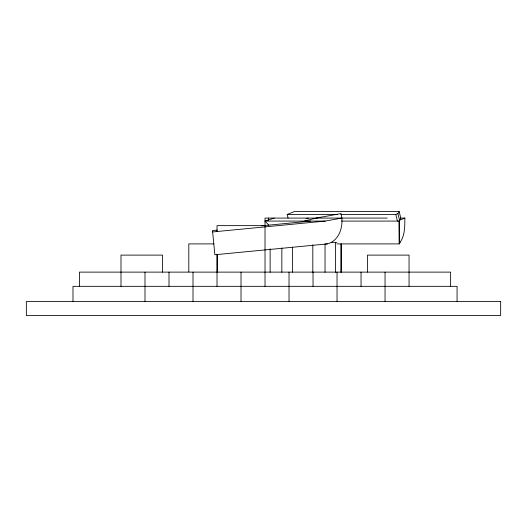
<?xml version="1.0" encoding="UTF-8"?>
<svg xmlns="http://www.w3.org/2000/svg" width="527" height="527" viewBox="0 0 527 527"><rect width="100%" height="100%" fill="white"/><g stroke="black" fill="none" stroke-linecap="round" stroke-linejoin="round"><path stroke-width="0.79" d="M399.275 220.688L399.275 243.902L399.538 242.967C405.092 236.208 404.729 226.419 404.888 218.079L400.777 218.079L399.044 221.083L399.275 243.902L336.852 243.902M340.666 214.456L395.79 214.456L397.911 213.606L399.15 211.452L294.665 211.452L287.195 214.456L288.098 218.138M217.434 230.095L212.519 230.569L214.851 254.758L327.366 243.902C339.968 240.589 343.986 224.957 341.081 213.587L316.048 218.079L304.244 221.083M404.888 218.079L399.538 220.233L397.911 213.606M268.908 225.286L265.022 221.083L274.257 218.079M315.66 218.507L317.162 218.079M306.016 218.507L308.407 218.079M212.651 231.939L325.166 221.083L341.885 218.079M261.655 225.826L310.798 221.083M287.195 214.456L337.379 214.456M387.24 218.079L265.022 218.079L265.022 286.326M265.022 221.083L325.166 221.083M341.503 221.083L399.044 221.083M265.022 225.642L217.012 225.642L217.012 231.36M331.621 242.348L336.865 242.348M399.71 242.348L400.296 242.348M213.982 243.902L188.811 243.902L188.811 271.899M325.772 243.902L327.366 243.902M399.15 211.452L400.777 218.079M395.79 214.456L397.411 221.083M457.067 301.536L457.067 286.326L72.983 286.326L72.983 301.536M450.631 286.326L450.631 272.116L79.412 272.116L79.412 286.326M409.051 286.326L409.051 255.108L367.477 255.108L367.477 272.116M385.046 272.116L385.046 301.536M361.041 272.116L361.041 286.326M341.232 243.961L341.232 272.268M341.002 243.961L341.002 272.268M337.036 272.116L337.036 301.536M335.416 242.348L335.416 272.268M325.034 243.961L325.034 272.268M313.031 272.116L313.031 286.326M312.814 244.772L312.814 272.268M292.419 247.143L292.419 272.261M289.027 272.116L289.027 301.536M281.846 247.953L281.846 272.261M270.127 248.764L270.127 272.261M268.487 218.079L268.487 220.503M241.017 272.116L241.017 301.536M217.229 254.607L217.229 271.899M217.012 254.245L217.012 286.326M193.007 272.116L193.007 301.536M169.002 272.116L169.002 286.326M162.566 272.116L162.566 255.108L120.993 255.108L120.993 286.326M144.997 272.116L144.997 301.536M500.65 301.536L26.35 301.536L26.35 315.548L500.65 315.548L500.65 301.536"/></g></svg>
